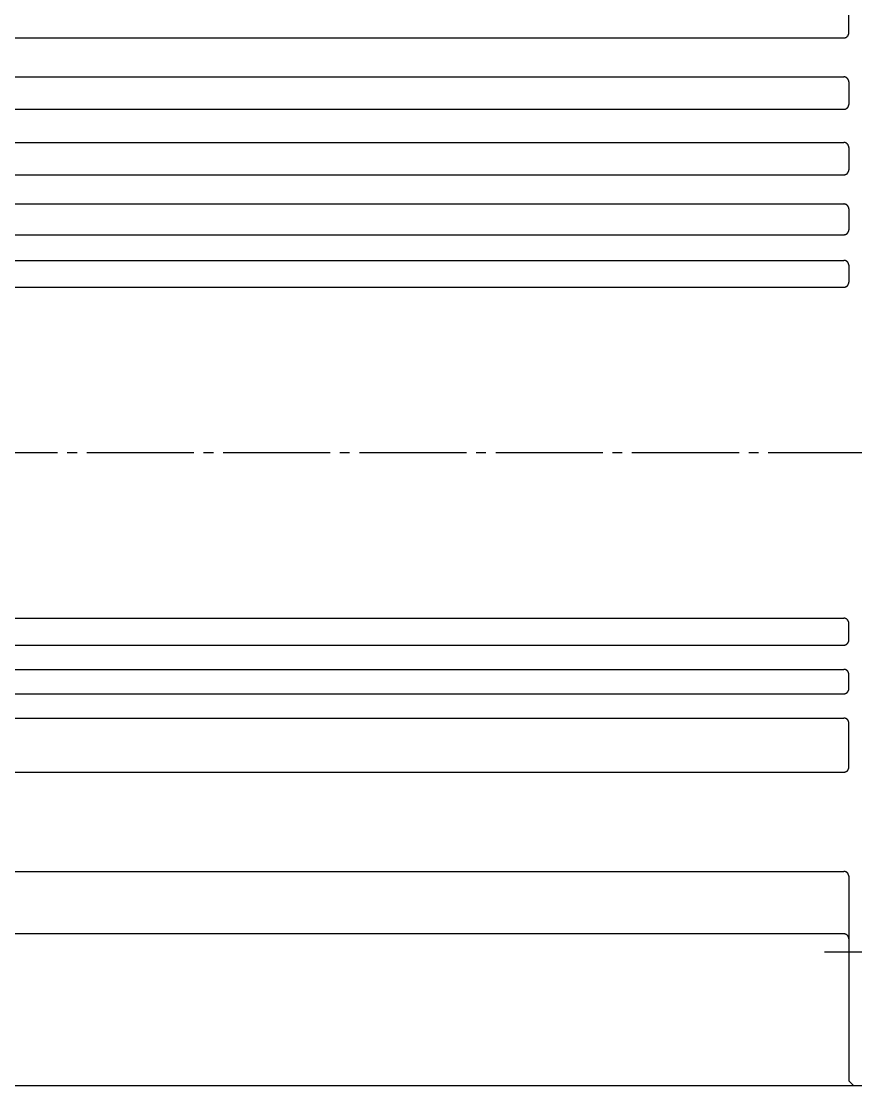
# Model space of a CAD drawing. Extents: x 0 to 661, y 0 to 384.
# Drawn here: x 263.4 to 349.1, y 198 to 307.3 of the extents above; entities that cross this region are included whole.
import ezdxf

# ---------------------------------------------------------------- set-up
doc = ezdxf.new("R2010")
doc.units = 0
doc.linetypes.add('DASH_CENTER', pattern=[14, 11, -1, 1, -1])
doc.layers.get('0').update_dxf_attribs({"linetype": 'CONTINUOUS'})

msp = doc.modelspace()

# ---------------------------------------------------------------- linework, layer by layer
at = {"color": 7, "linetype": 'CONTINUOUS'}
for p, q in [((348.39, 306.12), (348.39, 312.42)), ((227.39, 305.62), (347.89, 305.62)), ((227.39, 301.6), (347.89, 301.6)), ((348.39, 301.1), (348.39, 298.79)), ((227.39, 298.29), (347.89, 298.29)), ((227.39, 294.87), (347.89, 294.87)), ((348.39, 294.37), (348.39, 292.06)), ((227.39, 291.56), (347.89, 291.56)), ((227.39, 288.56), (347.89, 288.56)), ((348.39, 288.06), (348.39, 285.9)), ((227.39, 285.4), (347.89, 285.4)), ((227.39, 282.77), (347.89, 282.77)), ((348.39, 282.27), (348.39, 280.52)), ((227.39, 280.02), (347.89, 280.02)), ((227.39, 246.02), (343.39, 246.02)), ((343.39, 246.02), (347.89, 246.02)), ((348.39, 243.77), (348.39, 245.52)), ((227.39, 243.27), (343.39, 243.27)), ((343.39, 243.27), (347.89, 243.27)), ((227.39, 240.77), (343.39, 240.77)), ((343.39, 240.77), (347.89, 240.77)), ((348.39, 238.77), (348.39, 240.27)), ((227.39, 238.27), (343.39, 238.27)), ((343.39, 238.27), (347.89, 238.27)), ((227.39, 235.77), (343.39, 235.77)), ((343.39, 235.77), (347.89, 235.77)), ((348.39, 230.72), (348.39, 235.27)), ((227.39, 230.22), (343.39, 230.22)), ((343.39, 230.22), (347.89, 230.22)), ((227.39, 220.02), (347.89, 220.02)), ((348.39, 219.52), (348.39, 198.52)), ((347.89, 213.61), (227.39, 213.61)), ((348.89, 198.02), (229.39, 198.02)), ((348.39, 198.52), (348.89, 198.02)), ((359.89, 198.02), (348.89, 198.02))]:
    msp.add_line(p, q, dxfattribs=at)
at = {"color": 1, "linetype": 'DASH_CENTER'}
for p, q in [((435.12, 263.02), (177.69, 263.02)), ((345.89, 211.75), (362.89, 211.75))]:
    msp.add_line(p, q, dxfattribs=at)
at = {"color": 7, "linetype": 'CONTINUOUS'}
for points in [[(347.89, 305.62, 0), (347.89, 305.62, 0), (347.9, 305.62, 0), (347.91, 305.62, 0), (347.91, 305.62, 0), (347.92, 305.62, 0), (347.93, 305.62, 0), (347.93, 305.62, 0), (347.94, 305.62, 0), (347.94, 305.62, 0), (347.95, 305.63, 0), (347.96, 305.63, 0), (347.96, 305.63, 0), (347.97, 305.63, 0), (347.97, 305.63, 0), (347.98, 305.63, 0), (347.99, 305.63, 0), (347.99, 305.63, 0), (348, 305.63, 0), (348, 305.63, 0), (348.01, 305.64, 0), (348.02, 305.64, 0), (348.02, 305.64, 0), (348.03, 305.64, 0), (348.03, 305.64, 0), (348.04, 305.64, 0), (348.05, 305.65, 0), (348.05, 305.65, 0), (348.06, 305.65, 0), (348.06, 305.65, 0), (348.07, 305.65, 0), (348.07, 305.66, 0), (348.08, 305.66, 0), (348.09, 305.66, 0), (348.09, 305.67, 0), (348.1, 305.67, 0), (348.1, 305.67, 0), (348.11, 305.67, 0), (348.11, 305.68, 0), (348.12, 305.68, 0), (348.12, 305.68, 0), (348.13, 305.68, 0), (348.13, 305.69, 0), (348.14, 305.69, 0), (348.15, 305.69, 0), (348.15, 305.7, 0), (348.16, 305.7, 0), (348.16, 305.7, 0), (348.17, 305.71, 0), (348.17, 305.71, 0), (348.18, 305.71, 0), (348.18, 305.72, 0), (348.19, 305.72, 0), (348.19, 305.72, 0), (348.2, 305.73, 0), (348.2, 305.73, 0), (348.21, 305.74, 0), (348.21, 305.74, 0), (348.22, 305.74, 0), (348.22, 305.75, 0), (348.23, 305.75, 0), (348.23, 305.76, 0), (348.23, 305.76, 0), (348.24, 305.76, 0), (348.24, 305.77, 0), (348.25, 305.77, 0), (348.25, 305.78, 0), (348.25, 305.78, 0), (348.26, 305.79, 0), (348.26, 305.79, 0), (348.27, 305.8, 0), (348.27, 305.8, 0), (348.27, 305.81, 0), (348.28, 305.81, 0), (348.28, 305.81, 0), (348.29, 305.82, 0), (348.29, 305.82, 0), (348.29, 305.83, 0), (348.3, 305.83, 0), (348.3, 305.84, 0), (348.31, 305.84, 0), (348.31, 305.85, 0), (348.31, 305.85, 0), (348.31, 305.86, 0), (348.32, 305.87, 0), (348.32, 305.87, 0), (348.32, 305.88, 0), (348.33, 305.88, 0), (348.33, 305.89, 0), (348.33, 305.89, 0), (348.34, 305.9, 0), (348.34, 305.9, 0), (348.34, 305.91, 0), (348.34, 305.91, 0), (348.35, 305.92, 0), (348.35, 305.93, 0), (348.35, 305.93, 0), (348.35, 305.94, 0), (348.36, 305.94, 0), (348.36, 305.95, 0), (348.36, 305.95, 0), (348.36, 305.96, 0), (348.36, 305.96, 0), (348.37, 305.97, 0), (348.37, 305.98, 0), (348.37, 305.98, 0), (348.37, 305.99, 0), (348.37, 305.99, 0), (348.37, 306, 0), (348.38, 306.01, 0), (348.38, 306.01, 0), (348.38, 306.02, 0), (348.38, 306.02, 0), (348.38, 306.03, 0), (348.38, 306.04, 0), (348.38, 306.04, 0), (348.38, 306.05, 0), (348.38, 306.06, 0), (348.38, 306.06, 0), (348.39, 306.07, 0), (348.39, 306.07, 0), (348.39, 306.08, 0), (348.39, 306.08, 0), (348.39, 306.09, 0), (348.39, 306.1, 0), (348.39, 306.1, 0), (348.39, 306.11, 0), (348.39, 306.12, 0), (348.39, 306.12, 0)], [(348.39, 301.1, 0), (348.39, 301.11, 0), (348.39, 301.12, 0), (348.39, 301.12, 0), (348.39, 301.13, 0), (348.39, 301.13, 0), (348.39, 301.14, 0), (348.39, 301.15, 0), (348.39, 301.15, 0), (348.39, 301.16, 0), (348.38, 301.17, 0), (348.38, 301.17, 0), (348.38, 301.18, 0), (348.38, 301.18, 0), (348.38, 301.19, 0), (348.38, 301.19, 0), (348.38, 301.2, 0), (348.38, 301.21, 0), (348.38, 301.21, 0), (348.38, 301.22, 0), (348.37, 301.23, 0), (348.37, 301.23, 0), (348.37, 301.24, 0), (348.37, 301.24, 0), (348.37, 301.25, 0), (348.37, 301.25, 0), (348.36, 301.26, 0), (348.36, 301.27, 0), (348.36, 301.27, 0), (348.36, 301.28, 0), (348.36, 301.28, 0), (348.35, 301.29, 0), (348.35, 301.3, 0), (348.35, 301.3, 0), (348.35, 301.31, 0), (348.34, 301.31, 0), (348.34, 301.32, 0), (348.34, 301.32, 0), (348.34, 301.33, 0), (348.33, 301.33, 0), (348.33, 301.34, 0), (348.33, 301.35, 0), (348.32, 301.35, 0), (348.32, 301.36, 0), (348.32, 301.36, 0), (348.31, 301.37, 0), (348.31, 301.37, 0), (348.31, 301.38, 0), (348.31, 301.38, 0), (348.3, 301.39, 0), (348.3, 301.39, 0), (348.29, 301.4, 0), (348.29, 301.4, 0), (348.29, 301.41, 0), (348.28, 301.41, 0), (348.28, 301.42, 0), (348.27, 301.42, 0), (348.27, 301.43, 0), (348.27, 301.43, 0), (348.26, 301.44, 0), (348.26, 301.44, 0), (348.25, 301.44, 0), (348.25, 301.45, 0), (348.25, 301.45, 0), (348.24, 301.46, 0), (348.24, 301.46, 0), (348.23, 301.47, 0), (348.23, 301.47, 0), (348.23, 301.47, 0), (348.22, 301.48, 0), (348.22, 301.48, 0), (348.21, 301.49, 0), (348.21, 301.49, 0), (348.2, 301.49, 0), (348.2, 301.5, 0), (348.19, 301.5, 0), (348.19, 301.5, 0), (348.18, 301.51, 0), (348.18, 301.51, 0), (348.17, 301.52, 0), (348.17, 301.52, 0), (348.16, 301.52, 0), (348.16, 301.53, 0), (348.15, 301.53, 0), (348.15, 301.53, 0), (348.14, 301.54, 0), (348.13, 301.54, 0), (348.13, 301.54, 0), (348.12, 301.55, 0), (348.12, 301.55, 0), (348.11, 301.55, 0), (348.11, 301.55, 0), (348.1, 301.56, 0), (348.1, 301.56, 0), (348.09, 301.56, 0), (348.09, 301.56, 0), (348.08, 301.56, 0), (348.07, 301.57, 0), (348.07, 301.57, 0), (348.06, 301.57, 0), (348.06, 301.57, 0), (348.05, 301.58, 0), (348.05, 301.58, 0), (348.04, 301.58, 0), (348.03, 301.58, 0), (348.03, 301.58, 0), (348.02, 301.58, 0), (348.02, 301.59, 0), (348.01, 301.59, 0), (348, 301.59, 0), (348, 301.59, 0), (347.99, 301.59, 0), (347.99, 301.59, 0), (347.98, 301.6, 0), (347.97, 301.6, 0), (347.97, 301.6, 0), (347.96, 301.6, 0), (347.96, 301.6, 0), (347.95, 301.6, 0), (347.94, 301.6, 0), (347.94, 301.6, 0), (347.93, 301.6, 0), (347.93, 301.6, 0), (347.92, 301.6, 0), (347.91, 301.6, 0), (347.91, 301.6, 0), (347.9, 301.6, 0), (347.89, 301.6, 0), (347.89, 301.6, 0)], [(347.89, 298.29, 0), (347.89, 298.29, 0), (347.9, 298.29, 0), (347.91, 298.29, 0), (347.91, 298.29, 0), (347.92, 298.29, 0), (347.93, 298.29, 0), (347.93, 298.29, 0), (347.94, 298.29, 0), (347.94, 298.3, 0), (347.95, 298.3, 0), (347.96, 298.3, 0), (347.96, 298.3, 0), (347.97, 298.3, 0), (347.97, 298.3, 0), (347.98, 298.3, 0), (347.99, 298.3, 0), (347.99, 298.3, 0), (348, 298.3, 0), (348, 298.31, 0), (348.01, 298.31, 0), (348.02, 298.31, 0), (348.02, 298.31, 0), (348.03, 298.31, 0), (348.03, 298.31, 0), (348.04, 298.31, 0), (348.05, 298.32, 0), (348.05, 298.32, 0), (348.06, 298.32, 0), (348.06, 298.32, 0), (348.07, 298.32, 0), (348.07, 298.33, 0), (348.08, 298.33, 0), (348.09, 298.33, 0), (348.09, 298.33, 0), (348.1, 298.34, 0), (348.1, 298.34, 0), (348.11, 298.34, 0), (348.11, 298.35, 0), (348.12, 298.35, 0), (348.12, 298.35, 0), (348.13, 298.35, 0), (348.13, 298.36, 0), (348.14, 298.36, 0), (348.15, 298.36, 0), (348.15, 298.37, 0), (348.16, 298.37, 0), (348.16, 298.37, 0), (348.17, 298.38, 0), (348.17, 298.38, 0), (348.18, 298.38, 0), (348.18, 298.39, 0), (348.19, 298.39, 0), (348.19, 298.39, 0), (348.2, 298.4, 0), (348.2, 298.4, 0), (348.21, 298.4, 0), (348.21, 298.41, 0), (348.22, 298.41, 0), (348.22, 298.42, 0), (348.23, 298.42, 0), (348.23, 298.43, 0), (348.23, 298.43, 0), (348.24, 298.43, 0), (348.24, 298.44, 0), (348.25, 298.44, 0), (348.25, 298.45, 0), (348.25, 298.45, 0), (348.26, 298.46, 0), (348.26, 298.46, 0), (348.27, 298.46, 0), (348.27, 298.47, 0), (348.27, 298.48, 0), (348.28, 298.48, 0), (348.28, 298.48, 0), (348.29, 298.49, 0), (348.29, 298.49, 0), (348.29, 298.5, 0), (348.3, 298.5, 0), (348.3, 298.51, 0), (348.31, 298.51, 0), (348.31, 298.52, 0), (348.31, 298.52, 0), (348.31, 298.53, 0), (348.32, 298.54, 0), (348.32, 298.54, 0), (348.32, 298.55, 0), (348.33, 298.55, 0), (348.33, 298.56, 0), (348.33, 298.56, 0), (348.34, 298.57, 0), (348.34, 298.57, 0), (348.34, 298.58, 0), (348.34, 298.58, 0), (348.35, 298.59, 0), (348.35, 298.6, 0), (348.35, 298.6, 0), (348.35, 298.61, 0), (348.36, 298.61, 0), (348.36, 298.62, 0), (348.36, 298.62, 0), (348.36, 298.63, 0), (348.36, 298.63, 0), (348.37, 298.64, 0), (348.37, 298.65, 0), (348.37, 298.65, 0), (348.37, 298.66, 0), (348.37, 298.66, 0), (348.37, 298.67, 0), (348.38, 298.68, 0), (348.38, 298.68, 0), (348.38, 298.69, 0), (348.38, 298.69, 0), (348.38, 298.7, 0), (348.38, 298.71, 0), (348.38, 298.71, 0), (348.38, 298.72, 0), (348.38, 298.73, 0), (348.38, 298.73, 0), (348.39, 298.74, 0), (348.39, 298.74, 0), (348.39, 298.75, 0), (348.39, 298.75, 0), (348.39, 298.76, 0), (348.39, 298.77, 0), (348.39, 298.77, 0), (348.39, 298.78, 0), (348.39, 298.79, 0), (348.39, 298.79, 0)], [(348.39, 294.37, 0), (348.39, 294.37, 0), (348.39, 294.38, 0), (348.39, 294.38, 0), (348.39, 294.39, 0), (348.39, 294.4, 0), (348.39, 294.4, 0), (348.39, 294.41, 0), (348.39, 294.42, 0), (348.39, 294.42, 0), (348.38, 294.43, 0), (348.38, 294.43, 0), (348.38, 294.44, 0), (348.38, 294.45, 0), (348.38, 294.45, 0), (348.38, 294.46, 0), (348.38, 294.46, 0), (348.38, 294.47, 0), (348.38, 294.48, 0), (348.38, 294.48, 0), (348.37, 294.49, 0), (348.37, 294.49, 0), (348.37, 294.5, 0), (348.37, 294.51, 0), (348.37, 294.51, 0), (348.37, 294.52, 0), (348.36, 294.52, 0), (348.36, 294.53, 0), (348.36, 294.54, 0), (348.36, 294.54, 0), (348.36, 294.55, 0), (348.35, 294.55, 0), (348.35, 294.56, 0), (348.35, 294.56, 0), (348.35, 294.57, 0), (348.34, 294.57, 0), (348.34, 294.58, 0), (348.34, 294.59, 0), (348.34, 294.59, 0), (348.33, 294.6, 0), (348.33, 294.6, 0), (348.33, 294.61, 0), (348.32, 294.61, 0), (348.32, 294.62, 0), (348.32, 294.62, 0), (348.31, 294.63, 0), (348.31, 294.63, 0), (348.31, 294.64, 0), (348.31, 294.64, 0), (348.3, 294.65, 0), (348.3, 294.65, 0), (348.29, 294.66, 0), (348.29, 294.67, 0), (348.29, 294.67, 0), (348.28, 294.68, 0), (348.28, 294.68, 0), (348.27, 294.68, 0), (348.27, 294.69, 0), (348.27, 294.69, 0), (348.26, 294.7, 0), (348.26, 294.7, 0), (348.25, 294.71, 0), (348.25, 294.71, 0), (348.25, 294.72, 0), (348.24, 294.72, 0), (348.24, 294.73, 0), (348.23, 294.73, 0), (348.23, 294.73, 0), (348.23, 294.74, 0), (348.22, 294.74, 0), (348.22, 294.75, 0), (348.21, 294.75, 0), (348.21, 294.75, 0), (348.2, 294.76, 0), (348.2, 294.76, 0), (348.19, 294.76, 0), (348.19, 294.77, 0), (348.18, 294.77, 0), (348.18, 294.78, 0), (348.17, 294.78, 0), (348.17, 294.78, 0), (348.16, 294.79, 0), (348.16, 294.79, 0), (348.15, 294.79, 0), (348.15, 294.8, 0), (348.14, 294.8, 0), (348.13, 294.8, 0), (348.13, 294.81, 0), (348.12, 294.81, 0), (348.12, 294.81, 0), (348.11, 294.81, 0), (348.11, 294.82, 0), (348.1, 294.82, 0), (348.1, 294.82, 0), (348.09, 294.82, 0), (348.09, 294.83, 0), (348.08, 294.83, 0), (348.07, 294.83, 0), (348.07, 294.83, 0), (348.06, 294.84, 0), (348.06, 294.84, 0), (348.05, 294.84, 0), (348.05, 294.84, 0), (348.04, 294.84, 0), (348.03, 294.85, 0), (348.03, 294.85, 0), (348.02, 294.85, 0), (348.02, 294.85, 0), (348.01, 294.85, 0), (348, 294.85, 0), (348, 294.86, 0), (347.99, 294.86, 0), (347.99, 294.86, 0), (347.98, 294.86, 0), (347.97, 294.86, 0), (347.97, 294.86, 0), (347.96, 294.86, 0), (347.96, 294.86, 0), (347.95, 294.86, 0), (347.94, 294.86, 0), (347.94, 294.87, 0), (347.93, 294.87, 0), (347.93, 294.87, 0), (347.92, 294.87, 0), (347.91, 294.87, 0), (347.91, 294.87, 0), (347.9, 294.87, 0), (347.89, 294.87, 0), (347.89, 294.87, 0)], [(347.89, 291.56, 0), (347.89, 291.56, 0), (347.9, 291.56, 0), (347.91, 291.56, 0), (347.91, 291.56, 0), (347.92, 291.56, 0), (347.93, 291.56, 0), (347.93, 291.56, 0), (347.94, 291.56, 0), (347.94, 291.56, 0), (347.95, 291.56, 0), (347.96, 291.56, 0), (347.96, 291.56, 0), (347.97, 291.56, 0), (347.97, 291.57, 0), (347.98, 291.57, 0), (347.99, 291.57, 0), (347.99, 291.57, 0), (348, 291.57, 0), (348, 291.57, 0), (348.01, 291.57, 0), (348.02, 291.57, 0), (348.02, 291.58, 0), (348.03, 291.58, 0), (348.03, 291.58, 0), (348.04, 291.58, 0), (348.05, 291.58, 0), (348.05, 291.59, 0), (348.06, 291.59, 0), (348.06, 291.59, 0), (348.07, 291.59, 0), (348.07, 291.6, 0), (348.08, 291.6, 0), (348.09, 291.6, 0), (348.09, 291.6, 0), (348.1, 291.6, 0), (348.1, 291.61, 0), (348.11, 291.61, 0), (348.11, 291.61, 0), (348.12, 291.62, 0), (348.12, 291.62, 0), (348.13, 291.62, 0), (348.13, 291.62, 0), (348.14, 291.63, 0), (348.15, 291.63, 0), (348.15, 291.63, 0), (348.16, 291.64, 0), (348.16, 291.64, 0), (348.17, 291.64, 0), (348.17, 291.65, 0), (348.18, 291.65, 0), (348.18, 291.65, 0), (348.19, 291.66, 0), (348.19, 291.66, 0), (348.2, 291.67, 0), (348.2, 291.67, 0), (348.21, 291.67, 0), (348.21, 291.68, 0), (348.22, 291.68, 0), (348.22, 291.68, 0), (348.23, 291.69, 0), (348.23, 291.69, 0), (348.23, 291.7, 0), (348.24, 291.7, 0), (348.24, 291.7, 0), (348.25, 291.71, 0), (348.25, 291.71, 0), (348.25, 291.72, 0), (348.26, 291.72, 0), (348.26, 291.73, 0), (348.27, 291.73, 0), (348.27, 291.74, 0), (348.27, 291.74, 0), (348.28, 291.75, 0), (348.28, 291.75, 0), (348.29, 291.76, 0), (348.29, 291.76, 0), (348.29, 291.77, 0), (348.3, 291.77, 0), (348.3, 291.78, 0), (348.31, 291.78, 0), (348.31, 291.79, 0), (348.31, 291.79, 0), (348.31, 291.8, 0), (348.32, 291.8, 0), (348.32, 291.81, 0), (348.32, 291.81, 0), (348.33, 291.82, 0), (348.33, 291.82, 0), (348.33, 291.83, 0), (348.34, 291.83, 0), (348.34, 291.84, 0), (348.34, 291.85, 0), (348.34, 291.85, 0), (348.35, 291.86, 0), (348.35, 291.86, 0), (348.35, 291.87, 0), (348.35, 291.87, 0), (348.36, 291.88, 0), (348.36, 291.88, 0), (348.36, 291.89, 0), (348.36, 291.9, 0), (348.36, 291.9, 0), (348.37, 291.91, 0), (348.37, 291.91, 0), (348.37, 291.92, 0), (348.37, 291.93, 0), (348.37, 291.93, 0), (348.37, 291.94, 0), (348.38, 291.94, 0), (348.38, 291.95, 0), (348.38, 291.95, 0), (348.38, 291.96, 0), (348.38, 291.97, 0), (348.38, 291.97, 0), (348.38, 291.98, 0), (348.38, 291.99, 0), (348.38, 291.99, 0), (348.38, 292, 0), (348.39, 292, 0), (348.39, 292.01, 0), (348.39, 292.02, 0), (348.39, 292.02, 0), (348.39, 292.03, 0), (348.39, 292.03, 0), (348.39, 292.04, 0), (348.39, 292.05, 0), (348.39, 292.05, 0), (348.39, 292.06, 0)], [(348.39, 288.06, 0), (348.39, 288.06, 0), (348.39, 288.07, 0), (348.39, 288.07, 0), (348.39, 288.08, 0), (348.39, 288.09, 0), (348.39, 288.09, 0), (348.39, 288.1, 0), (348.39, 288.1, 0), (348.39, 288.11, 0), (348.38, 288.12, 0), (348.38, 288.12, 0), (348.38, 288.13, 0), (348.38, 288.13, 0), (348.38, 288.14, 0), (348.38, 288.15, 0), (348.38, 288.15, 0), (348.38, 288.16, 0), (348.38, 288.17, 0), (348.38, 288.17, 0), (348.37, 288.18, 0), (348.37, 288.18, 0), (348.37, 288.19, 0), (348.37, 288.19, 0), (348.37, 288.2, 0), (348.37, 288.21, 0), (348.36, 288.21, 0), (348.36, 288.22, 0), (348.36, 288.22, 0), (348.36, 288.23, 0), (348.36, 288.24, 0), (348.35, 288.24, 0), (348.35, 288.25, 0), (348.35, 288.25, 0), (348.35, 288.26, 0), (348.34, 288.26, 0), (348.34, 288.27, 0), (348.34, 288.27, 0), (348.34, 288.28, 0), (348.33, 288.29, 0), (348.33, 288.29, 0), (348.33, 288.3, 0), (348.32, 288.3, 0), (348.32, 288.31, 0), (348.32, 288.31, 0), (348.31, 288.32, 0), (348.31, 288.32, 0), (348.31, 288.33, 0), (348.31, 288.33, 0), (348.3, 288.34, 0), (348.3, 288.34, 0), (348.29, 288.35, 0), (348.29, 288.35, 0), (348.29, 288.36, 0), (348.28, 288.36, 0), (348.28, 288.37, 0), (348.27, 288.37, 0), (348.27, 288.38, 0), (348.27, 288.38, 0), (348.26, 288.39, 0), (348.26, 288.39, 0), (348.25, 288.4, 0), (348.25, 288.4, 0), (348.25, 288.4, 0), (348.24, 288.41, 0), (348.24, 288.41, 0), (348.23, 288.42, 0), (348.23, 288.42, 0), (348.23, 288.43, 0), (348.22, 288.43, 0), (348.22, 288.43, 0), (348.21, 288.44, 0), (348.21, 288.44, 0), (348.2, 288.45, 0), (348.2, 288.45, 0), (348.19, 288.45, 0), (348.19, 288.46, 0), (348.18, 288.46, 0), (348.18, 288.46, 0), (348.17, 288.47, 0), (348.17, 288.47, 0), (348.16, 288.48, 0), (348.16, 288.48, 0), (348.15, 288.48, 0), (348.15, 288.48, 0), (348.14, 288.49, 0), (348.13, 288.49, 0), (348.13, 288.49, 0), (348.12, 288.5, 0), (348.12, 288.5, 0), (348.11, 288.5, 0), (348.11, 288.5, 0), (348.1, 288.51, 0), (348.1, 288.51, 0), (348.09, 288.51, 0), (348.09, 288.51, 0), (348.08, 288.52, 0), (348.07, 288.52, 0), (348.07, 288.52, 0), (348.06, 288.52, 0), (348.06, 288.53, 0), (348.05, 288.53, 0), (348.05, 288.53, 0), (348.04, 288.53, 0), (348.03, 288.53, 0), (348.03, 288.54, 0), (348.02, 288.54, 0), (348.02, 288.54, 0), (348.01, 288.54, 0), (348, 288.54, 0), (348, 288.54, 0), (347.99, 288.55, 0), (347.99, 288.55, 0), (347.98, 288.55, 0), (347.97, 288.55, 0), (347.97, 288.55, 0), (347.96, 288.55, 0), (347.96, 288.55, 0), (347.95, 288.55, 0), (347.94, 288.55, 0), (347.94, 288.55, 0), (347.93, 288.55, 0), (347.93, 288.55, 0), (347.92, 288.56, 0), (347.91, 288.56, 0), (347.91, 288.56, 0), (347.9, 288.56, 0), (347.89, 288.56, 0), (347.89, 288.56, 0)], [(347.89, 285.4, 0), (347.89, 285.4, 0), (347.9, 285.4, 0), (347.91, 285.4, 0), (347.91, 285.4, 0), (347.92, 285.4, 0), (347.93, 285.4, 0), (347.93, 285.4, 0), (347.94, 285.4, 0), (347.94, 285.4, 0), (347.95, 285.4, 0), (347.96, 285.4, 0), (347.96, 285.4, 0), (347.97, 285.41, 0), (347.97, 285.41, 0), (347.98, 285.41, 0), (347.99, 285.41, 0), (347.99, 285.41, 0), (348, 285.41, 0), (348, 285.41, 0), (348.01, 285.42, 0), (348.02, 285.42, 0), (348.02, 285.42, 0), (348.03, 285.42, 0), (348.03, 285.42, 0), (348.04, 285.42, 0), (348.05, 285.43, 0), (348.05, 285.43, 0), (348.06, 285.43, 0), (348.06, 285.43, 0), (348.07, 285.43, 0), (348.07, 285.44, 0), (348.08, 285.44, 0), (348.09, 285.44, 0), (348.09, 285.44, 0), (348.1, 285.44, 0), (348.1, 285.45, 0), (348.11, 285.45, 0), (348.11, 285.45, 0), (348.12, 285.46, 0), (348.12, 285.46, 0), (348.13, 285.46, 0), (348.13, 285.46, 0), (348.14, 285.47, 0), (348.15, 285.47, 0), (348.15, 285.47, 0), (348.16, 285.48, 0), (348.16, 285.48, 0), (348.17, 285.48, 0), (348.17, 285.49, 0), (348.18, 285.49, 0), (348.18, 285.49, 0), (348.19, 285.5, 0), (348.19, 285.5, 0), (348.2, 285.51, 0), (348.2, 285.51, 0), (348.21, 285.51, 0), (348.21, 285.52, 0), (348.22, 285.52, 0), (348.22, 285.52, 0), (348.23, 285.53, 0), (348.23, 285.53, 0), (348.23, 285.54, 0), (348.24, 285.54, 0), (348.24, 285.55, 0), (348.25, 285.55, 0), (348.25, 285.56, 0), (348.25, 285.56, 0), (348.26, 285.56, 0), (348.26, 285.57, 0), (348.27, 285.57, 0), (348.27, 285.58, 0), (348.27, 285.58, 0), (348.28, 285.59, 0), (348.28, 285.59, 0), (348.29, 285.6, 0), (348.29, 285.6, 0), (348.29, 285.61, 0), (348.3, 285.61, 0), (348.3, 285.62, 0), (348.31, 285.62, 0), (348.31, 285.63, 0), (348.31, 285.63, 0), (348.31, 285.64, 0), (348.32, 285.64, 0), (348.32, 285.65, 0), (348.32, 285.65, 0), (348.33, 285.66, 0), (348.33, 285.66, 0), (348.33, 285.67, 0), (348.34, 285.68, 0), (348.34, 285.68, 0), (348.34, 285.69, 0), (348.34, 285.69, 0), (348.35, 285.7, 0), (348.35, 285.7, 0), (348.35, 285.71, 0), (348.35, 285.71, 0), (348.36, 285.72, 0), (348.36, 285.73, 0), (348.36, 285.73, 0), (348.36, 285.74, 0), (348.36, 285.74, 0), (348.37, 285.75, 0), (348.37, 285.75, 0), (348.37, 285.76, 0), (348.37, 285.77, 0), (348.37, 285.77, 0), (348.37, 285.78, 0), (348.38, 285.78, 0), (348.38, 285.79, 0), (348.38, 285.8, 0), (348.38, 285.8, 0), (348.38, 285.81, 0), (348.38, 285.81, 0), (348.38, 285.82, 0), (348.38, 285.83, 0), (348.38, 285.83, 0), (348.38, 285.84, 0), (348.39, 285.85, 0), (348.39, 285.85, 0), (348.39, 285.86, 0), (348.39, 285.86, 0), (348.39, 285.87, 0), (348.39, 285.88, 0), (348.39, 285.88, 0), (348.39, 285.89, 0), (348.39, 285.89, 0), (348.39, 285.9, 0)], [(348.39, 282.27, 0), (348.39, 282.27, 0), (348.39, 282.28, 0), (348.39, 282.28, 0), (348.39, 282.29, 0), (348.39, 282.3, 0), (348.39, 282.3, 0), (348.39, 282.31, 0), (348.39, 282.31, 0), (348.39, 282.32, 0), (348.38, 282.33, 0), (348.38, 282.33, 0), (348.38, 282.34, 0), (348.38, 282.35, 0), (348.38, 282.35, 0), (348.38, 282.36, 0), (348.38, 282.36, 0), (348.38, 282.37, 0), (348.38, 282.38, 0), (348.38, 282.38, 0), (348.37, 282.39, 0), (348.37, 282.39, 0), (348.37, 282.4, 0), (348.37, 282.4, 0), (348.37, 282.41, 0), (348.37, 282.42, 0), (348.36, 282.42, 0), (348.36, 282.43, 0), (348.36, 282.43, 0), (348.36, 282.44, 0), (348.36, 282.44, 0), (348.35, 282.45, 0), (348.35, 282.46, 0), (348.35, 282.46, 0), (348.35, 282.47, 0), (348.34, 282.47, 0), (348.34, 282.48, 0), (348.34, 282.49, 0), (348.34, 282.49, 0), (348.33, 282.5, 0), (348.33, 282.5, 0), (348.33, 282.51, 0), (348.32, 282.51, 0), (348.32, 282.52, 0), (348.32, 282.52, 0), (348.31, 282.53, 0), (348.31, 282.53, 0), (348.31, 282.54, 0), (348.31, 282.54, 0), (348.3, 282.55, 0), (348.3, 282.55, 0), (348.29, 282.56, 0), (348.29, 282.56, 0), (348.29, 282.57, 0), (348.28, 282.57, 0), (348.28, 282.58, 0), (348.27, 282.58, 0), (348.27, 282.59, 0), (348.27, 282.59, 0), (348.26, 282.6, 0), (348.26, 282.6, 0), (348.25, 282.61, 0), (348.25, 282.61, 0), (348.25, 282.62, 0), (348.24, 282.62, 0), (348.24, 282.62, 0), (348.23, 282.63, 0), (348.23, 282.63, 0), (348.23, 282.64, 0), (348.22, 282.64, 0), (348.22, 282.64, 0), (348.21, 282.65, 0), (348.21, 282.65, 0), (348.2, 282.66, 0), (348.2, 282.66, 0), (348.19, 282.66, 0), (348.19, 282.67, 0), (348.18, 282.67, 0), (348.18, 282.67, 0), (348.17, 282.68, 0), (348.17, 282.68, 0), (348.16, 282.69, 0), (348.16, 282.69, 0), (348.15, 282.69, 0), (348.15, 282.69, 0), (348.14, 282.7, 0), (348.13, 282.7, 0), (348.13, 282.7, 0), (348.12, 282.71, 0), (348.12, 282.71, 0), (348.11, 282.71, 0), (348.11, 282.71, 0), (348.1, 282.72, 0), (348.1, 282.72, 0), (348.09, 282.72, 0), (348.09, 282.73, 0), (348.08, 282.73, 0), (348.07, 282.73, 0), (348.07, 282.73, 0), (348.06, 282.73, 0), (348.06, 282.74, 0), (348.05, 282.74, 0), (348.05, 282.74, 0), (348.04, 282.74, 0), (348.03, 282.74, 0), (348.03, 282.75, 0), (348.02, 282.75, 0), (348.02, 282.75, 0), (348.01, 282.75, 0), (348, 282.75, 0), (348, 282.75, 0), (347.99, 282.75, 0), (347.99, 282.76, 0), (347.98, 282.76, 0), (347.97, 282.76, 0), (347.97, 282.76, 0), (347.96, 282.76, 0), (347.96, 282.76, 0), (347.95, 282.76, 0), (347.94, 282.76, 0), (347.94, 282.76, 0), (347.93, 282.76, 0), (347.93, 282.76, 0), (347.92, 282.76, 0), (347.91, 282.76, 0), (347.91, 282.76, 0), (347.9, 282.76, 0), (347.89, 282.77, 0), (347.89, 282.77, 0)], [(347.89, 280.02, 0), (347.89, 280.02, 0), (347.9, 280.02, 0), (347.91, 280.02, 0), (347.91, 280.02, 0), (347.92, 280.02, 0), (347.93, 280.02, 0), (347.93, 280.02, 0), (347.94, 280.02, 0), (347.94, 280.02, 0), (347.95, 280.02, 0), (347.96, 280.02, 0), (347.96, 280.02, 0), (347.97, 280.02, 0), (347.97, 280.02, 0), (347.98, 280.02, 0), (347.99, 280.02, 0), (347.99, 280.03, 0), (348, 280.03, 0), (348, 280.03, 0), (348.01, 280.03, 0), (348.02, 280.03, 0), (348.02, 280.03, 0), (348.03, 280.04, 0), (348.03, 280.04, 0), (348.04, 280.04, 0), (348.05, 280.04, 0), (348.05, 280.04, 0), (348.06, 280.05, 0), (348.06, 280.05, 0), (348.07, 280.05, 0), (348.07, 280.05, 0), (348.08, 280.05, 0), (348.09, 280.06, 0), (348.09, 280.06, 0), (348.1, 280.06, 0), (348.1, 280.06, 0), (348.11, 280.07, 0), (348.11, 280.07, 0), (348.12, 280.07, 0), (348.12, 280.07, 0), (348.13, 280.08, 0), (348.13, 280.08, 0), (348.14, 280.08, 0), (348.15, 280.09, 0), (348.15, 280.09, 0), (348.16, 280.09, 0), (348.16, 280.1, 0), (348.17, 280.1, 0), (348.17, 280.1, 0), (348.18, 280.11, 0), (348.18, 280.11, 0), (348.19, 280.11, 0), (348.19, 280.12, 0), (348.2, 280.12, 0), (348.2, 280.12, 0), (348.21, 280.13, 0), (348.21, 280.13, 0), (348.22, 280.14, 0), (348.22, 280.14, 0), (348.23, 280.14, 0), (348.23, 280.15, 0), (348.23, 280.15, 0), (348.24, 280.16, 0), (348.24, 280.16, 0), (348.25, 280.17, 0), (348.25, 280.17, 0), (348.25, 280.18, 0), (348.26, 280.18, 0), (348.26, 280.18, 0), (348.27, 280.19, 0), (348.27, 280.19, 0), (348.27, 280.2, 0), (348.28, 280.2, 0), (348.28, 280.21, 0), (348.29, 280.21, 0), (348.29, 280.22, 0), (348.29, 280.22, 0), (348.3, 280.23, 0), (348.3, 280.23, 0), (348.31, 280.24, 0), (348.31, 280.24, 0), (348.31, 280.25, 0), (348.31, 280.25, 0), (348.32, 280.26, 0), (348.32, 280.26, 0), (348.32, 280.27, 0), (348.33, 280.27, 0), (348.33, 280.28, 0), (348.33, 280.29, 0), (348.34, 280.29, 0), (348.34, 280.3, 0), (348.34, 280.3, 0), (348.34, 280.31, 0), (348.35, 280.31, 0), (348.35, 280.32, 0), (348.35, 280.32, 0), (348.35, 280.33, 0), (348.36, 280.34, 0), (348.36, 280.34, 0), (348.36, 280.35, 0), (348.36, 280.35, 0), (348.36, 280.36, 0), (348.37, 280.37, 0), (348.37, 280.37, 0), (348.37, 280.38, 0), (348.37, 280.38, 0), (348.37, 280.39, 0), (348.37, 280.39, 0), (348.38, 280.4, 0), (348.38, 280.41, 0), (348.38, 280.41, 0), (348.38, 280.42, 0), (348.38, 280.42, 0), (348.38, 280.43, 0), (348.38, 280.44, 0), (348.38, 280.44, 0), (348.38, 280.45, 0), (348.38, 280.45, 0), (348.39, 280.46, 0), (348.39, 280.47, 0), (348.39, 280.47, 0), (348.39, 280.48, 0), (348.39, 280.49, 0), (348.39, 280.49, 0), (348.39, 280.5, 0), (348.39, 280.5, 0), (348.39, 280.51, 0), (348.39, 280.52, 0)], [(348.39, 245.51, 0), (348.39, 245.52, 0), (348.39, 245.53, 0), (348.39, 245.53, 0), (348.39, 245.54, 0), (348.39, 245.55, 0), (348.39, 245.55, 0), (348.39, 245.56, 0), (348.39, 245.56, 0), (348.39, 245.57, 0), (348.38, 245.58, 0), (348.38, 245.58, 0), (348.38, 245.59, 0), (348.38, 245.59, 0), (348.38, 245.6, 0), (348.38, 245.61, 0), (348.38, 245.61, 0), (348.38, 245.62, 0), (348.38, 245.62, 0), (348.38, 245.63, 0), (348.37, 245.64, 0), (348.37, 245.64, 0), (348.37, 245.65, 0), (348.37, 245.66, 0), (348.37, 245.66, 0), (348.37, 245.67, 0), (348.36, 245.67, 0), (348.36, 245.68, 0), (348.36, 245.68, 0), (348.36, 245.69, 0), (348.36, 245.69, 0), (348.35, 245.7, 0), (348.35, 245.71, 0), (348.35, 245.71, 0), (348.35, 245.72, 0), (348.34, 245.72, 0), (348.34, 245.73, 0), (348.34, 245.74, 0), (348.34, 245.74, 0), (348.33, 245.75, 0), (348.33, 245.75, 0), (348.33, 245.76, 0), (348.32, 245.76, 0), (348.32, 245.77, 0), (348.32, 245.77, 0), (348.31, 245.78, 0), (348.31, 245.78, 0), (348.31, 245.79, 0), (348.31, 245.79, 0), (348.3, 245.8, 0), (348.3, 245.8, 0), (348.29, 245.81, 0), (348.29, 245.81, 0), (348.29, 245.82, 0), (348.28, 245.82, 0), (348.28, 245.83, 0), (348.27, 245.83, 0), (348.27, 245.84, 0), (348.27, 245.84, 0), (348.26, 245.85, 0), (348.26, 245.85, 0), (348.25, 245.86, 0), (348.25, 245.86, 0), (348.25, 245.87, 0), (348.24, 245.87, 0), (348.24, 245.87, 0), (348.23, 245.88, 0), (348.23, 245.88, 0), (348.23, 245.89, 0), (348.22, 245.89, 0), (348.22, 245.89, 0), (348.21, 245.9, 0), (348.21, 245.9, 0), (348.2, 245.91, 0), (348.2, 245.91, 0), (348.19, 245.91, 0), (348.19, 245.92, 0), (348.18, 245.92, 0), (348.18, 245.92, 0), (348.17, 245.93, 0), (348.17, 245.93, 0), (348.16, 245.93, 0), (348.16, 245.94, 0), (348.15, 245.94, 0), (348.15, 245.94, 0), (348.14, 245.95, 0), (348.13, 245.95, 0), (348.13, 245.95, 0), (348.12, 245.96, 0), (348.12, 245.96, 0), (348.11, 245.96, 0), (348.11, 245.97, 0), (348.1, 245.97, 0), (348.1, 245.97, 0), (348.09, 245.97, 0), (348.09, 245.97, 0), (348.08, 245.98, 0), (348.07, 245.98, 0), (348.07, 245.98, 0), (348.06, 245.98, 0), (348.06, 245.99, 0), (348.05, 245.99, 0), (348.05, 245.99, 0), (348.04, 245.99, 0), (348.03, 245.99, 0), (348.03, 246, 0), (348.02, 246, 0), (348.02, 246, 0), (348.01, 246, 0), (348, 246, 0), (348, 246, 0), (347.99, 246, 0), (347.99, 246.01, 0), (347.98, 246.01, 0), (347.97, 246.01, 0), (347.97, 246.01, 0), (347.96, 246.01, 0), (347.96, 246.01, 0), (347.95, 246.01, 0), (347.94, 246.01, 0), (347.94, 246.01, 0), (347.93, 246.01, 0), (347.93, 246.01, 0), (347.92, 246.01, 0), (347.91, 246.01, 0), (347.91, 246.01, 0), (347.9, 246.01, 0), (347.89, 246.01, 0), (347.89, 246.01, 0)], [(347.89, 243.26, 0), (347.89, 243.26, 0), (347.9, 243.27, 0), (347.91, 243.27, 0), (347.91, 243.27, 0), (347.92, 243.27, 0), (347.93, 243.27, 0), (347.93, 243.27, 0), (347.94, 243.27, 0), (347.94, 243.27, 0), (347.95, 243.27, 0), (347.96, 243.27, 0), (347.96, 243.27, 0), (347.97, 243.27, 0), (347.97, 243.27, 0), (347.98, 243.27, 0), (347.99, 243.28, 0), (347.99, 243.28, 0), (348, 243.28, 0), (348, 243.28, 0), (348.01, 243.28, 0), (348.02, 243.28, 0), (348.02, 243.28, 0), (348.03, 243.28, 0), (348.03, 243.29, 0), (348.04, 243.29, 0), (348.05, 243.29, 0), (348.05, 243.29, 0), (348.06, 243.29, 0), (348.06, 243.3, 0), (348.07, 243.3, 0), (348.07, 243.3, 0), (348.08, 243.3, 0), (348.09, 243.31, 0), (348.09, 243.31, 0), (348.1, 243.31, 0), (348.1, 243.31, 0), (348.11, 243.32, 0), (348.11, 243.32, 0), (348.12, 243.32, 0), (348.12, 243.32, 0), (348.13, 243.33, 0), (348.13, 243.33, 0), (348.14, 243.33, 0), (348.15, 243.34, 0), (348.15, 243.34, 0), (348.16, 243.34, 0), (348.16, 243.35, 0), (348.17, 243.35, 0), (348.17, 243.35, 0), (348.18, 243.36, 0), (348.18, 243.36, 0), (348.19, 243.36, 0), (348.19, 243.37, 0), (348.2, 243.37, 0), (348.2, 243.38, 0), (348.21, 243.38, 0), (348.21, 243.38, 0), (348.22, 243.39, 0), (348.22, 243.39, 0), (348.23, 243.4, 0), (348.23, 243.4, 0), (348.23, 243.4, 0), (348.24, 243.41, 0), (348.24, 243.41, 0), (348.25, 243.42, 0), (348.25, 243.42, 0), (348.25, 243.43, 0), (348.26, 243.43, 0), (348.26, 243.43, 0), (348.27, 243.44, 0), (348.27, 243.44, 0), (348.27, 243.45, 0), (348.28, 243.45, 0), (348.28, 243.46, 0), (348.29, 243.46, 0), (348.29, 243.47, 0), (348.29, 243.47, 0), (348.3, 243.48, 0), (348.3, 243.48, 0), (348.31, 243.49, 0), (348.31, 243.49, 0), (348.31, 243.5, 0), (348.31, 243.5, 0), (348.32, 243.51, 0), (348.32, 243.51, 0), (348.32, 243.52, 0), (348.33, 243.52, 0), (348.33, 243.53, 0), (348.33, 243.53, 0), (348.34, 243.54, 0), (348.34, 243.55, 0), (348.34, 243.55, 0), (348.34, 243.56, 0), (348.35, 243.56, 0), (348.35, 243.57, 0), (348.35, 243.57, 0), (348.35, 243.58, 0), (348.36, 243.59, 0), (348.36, 243.59, 0), (348.36, 243.6, 0), (348.36, 243.6, 0), (348.36, 243.61, 0), (348.37, 243.61, 0), (348.37, 243.62, 0), (348.37, 243.63, 0), (348.37, 243.63, 0), (348.37, 243.64, 0), (348.37, 243.64, 0), (348.38, 243.65, 0), (348.38, 243.66, 0), (348.38, 243.66, 0), (348.38, 243.67, 0), (348.38, 243.67, 0), (348.38, 243.68, 0), (348.38, 243.69, 0), (348.38, 243.69, 0), (348.38, 243.7, 0), (348.38, 243.7, 0), (348.39, 243.71, 0), (348.39, 243.72, 0), (348.39, 243.72, 0), (348.39, 243.73, 0), (348.39, 243.74, 0), (348.39, 243.74, 0), (348.39, 243.75, 0), (348.39, 243.75, 0), (348.39, 243.76, 0), (348.39, 243.76, 0)], [(348.39, 240.26, 0), (348.39, 240.27, 0), (348.39, 240.28, 0), (348.39, 240.28, 0), (348.39, 240.29, 0), (348.39, 240.3, 0), (348.39, 240.3, 0), (348.39, 240.31, 0), (348.39, 240.31, 0), (348.39, 240.32, 0), (348.38, 240.33, 0), (348.38, 240.33, 0), (348.38, 240.34, 0), (348.38, 240.34, 0), (348.38, 240.35, 0), (348.38, 240.36, 0), (348.38, 240.36, 0), (348.38, 240.37, 0), (348.38, 240.38, 0), (348.38, 240.38, 0), (348.37, 240.39, 0), (348.37, 240.39, 0), (348.37, 240.4, 0), (348.37, 240.41, 0), (348.37, 240.41, 0), (348.37, 240.42, 0), (348.36, 240.42, 0), (348.36, 240.43, 0), (348.36, 240.43, 0), (348.36, 240.44, 0), (348.36, 240.44, 0), (348.35, 240.45, 0), (348.35, 240.46, 0), (348.35, 240.46, 0), (348.35, 240.47, 0), (348.34, 240.47, 0), (348.34, 240.48, 0), (348.34, 240.49, 0), (348.34, 240.49, 0), (348.33, 240.5, 0), (348.33, 240.5, 0), (348.33, 240.51, 0), (348.32, 240.51, 0), (348.32, 240.52, 0), (348.32, 240.52, 0), (348.31, 240.53, 0), (348.31, 240.53, 0), (348.31, 240.54, 0), (348.31, 240.54, 0), (348.3, 240.55, 0), (348.3, 240.55, 0), (348.29, 240.56, 0), (348.29, 240.56, 0), (348.29, 240.57, 0), (348.28, 240.57, 0), (348.28, 240.58, 0), (348.27, 240.58, 0), (348.27, 240.59, 0), (348.27, 240.59, 0), (348.26, 240.6, 0), (348.26, 240.6, 0), (348.25, 240.61, 0), (348.25, 240.61, 0), (348.25, 240.62, 0), (348.24, 240.62, 0), (348.24, 240.62, 0), (348.23, 240.63, 0), (348.23, 240.63, 0), (348.23, 240.64, 0), (348.22, 240.64, 0), (348.22, 240.64, 0), (348.21, 240.65, 0), (348.21, 240.65, 0), (348.2, 240.66, 0), (348.2, 240.66, 0), (348.19, 240.66, 0), (348.19, 240.67, 0), (348.18, 240.67, 0), (348.18, 240.67, 0), (348.17, 240.68, 0), (348.17, 240.68, 0), (348.16, 240.68, 0), (348.16, 240.69, 0), (348.15, 240.69, 0), (348.15, 240.69, 0), (348.14, 240.7, 0), (348.13, 240.7, 0), (348.13, 240.7, 0), (348.12, 240.71, 0), (348.12, 240.71, 0), (348.11, 240.71, 0), (348.11, 240.72, 0), (348.1, 240.72, 0), (348.1, 240.72, 0), (348.09, 240.72, 0), (348.09, 240.72, 0), (348.08, 240.73, 0), (348.07, 240.73, 0), (348.07, 240.73, 0), (348.06, 240.73, 0), (348.06, 240.74, 0), (348.05, 240.74, 0), (348.05, 240.74, 0), (348.04, 240.74, 0), (348.03, 240.74, 0), (348.03, 240.75, 0), (348.02, 240.75, 0), (348.02, 240.75, 0), (348.01, 240.75, 0), (348, 240.75, 0), (348, 240.75, 0), (347.99, 240.75, 0), (347.99, 240.76, 0), (347.98, 240.76, 0), (347.97, 240.76, 0), (347.97, 240.76, 0), (347.96, 240.76, 0), (347.96, 240.76, 0), (347.95, 240.76, 0), (347.94, 240.76, 0), (347.94, 240.76, 0), (347.93, 240.76, 0), (347.93, 240.76, 0), (347.92, 240.76, 0), (347.91, 240.76, 0), (347.91, 240.76, 0), (347.9, 240.76, 0), (347.89, 240.76, 0), (347.89, 240.76, 0)], [(347.89, 238.26, 0), (347.89, 238.26, 0), (347.9, 238.27, 0), (347.91, 238.27, 0), (347.91, 238.27, 0), (347.92, 238.27, 0), (347.93, 238.27, 0), (347.93, 238.27, 0), (347.94, 238.27, 0), (347.94, 238.27, 0), (347.95, 238.27, 0), (347.96, 238.27, 0), (347.96, 238.27, 0), (347.97, 238.27, 0), (347.97, 238.27, 0), (347.98, 238.27, 0), (347.99, 238.28, 0), (347.99, 238.28, 0), (348, 238.28, 0), (348, 238.28, 0), (348.01, 238.28, 0), (348.02, 238.28, 0), (348.02, 238.28, 0), (348.03, 238.28, 0), (348.03, 238.29, 0), (348.04, 238.29, 0), (348.05, 238.29, 0), (348.05, 238.29, 0), (348.06, 238.29, 0), (348.06, 238.3, 0), (348.07, 238.3, 0), (348.07, 238.3, 0), (348.08, 238.3, 0), (348.09, 238.31, 0), (348.09, 238.31, 0), (348.1, 238.31, 0), (348.1, 238.31, 0), (348.11, 238.32, 0), (348.11, 238.32, 0), (348.12, 238.32, 0), (348.12, 238.32, 0), (348.13, 238.33, 0), (348.13, 238.33, 0), (348.14, 238.33, 0), (348.15, 238.34, 0), (348.15, 238.34, 0), (348.16, 238.34, 0), (348.16, 238.35, 0), (348.17, 238.35, 0), (348.17, 238.35, 0), (348.18, 238.36, 0), (348.18, 238.36, 0), (348.19, 238.36, 0), (348.19, 238.37, 0), (348.2, 238.37, 0), (348.2, 238.38, 0), (348.21, 238.38, 0), (348.21, 238.38, 0), (348.22, 238.39, 0), (348.22, 238.39, 0), (348.23, 238.4, 0), (348.23, 238.4, 0), (348.23, 238.4, 0), (348.24, 238.41, 0), (348.24, 238.41, 0), (348.25, 238.42, 0), (348.25, 238.42, 0), (348.25, 238.43, 0), (348.26, 238.43, 0), (348.26, 238.43, 0), (348.27, 238.44, 0), (348.27, 238.44, 0), (348.27, 238.45, 0), (348.28, 238.45, 0), (348.28, 238.46, 0), (348.29, 238.46, 0), (348.29, 238.47, 0), (348.29, 238.47, 0), (348.3, 238.48, 0), (348.3, 238.48, 0), (348.31, 238.49, 0), (348.31, 238.49, 0), (348.31, 238.5, 0), (348.31, 238.5, 0), (348.32, 238.51, 0), (348.32, 238.51, 0), (348.32, 238.52, 0), (348.33, 238.52, 0), (348.33, 238.53, 0), (348.33, 238.53, 0), (348.34, 238.54, 0), (348.34, 238.55, 0), (348.34, 238.55, 0), (348.34, 238.56, 0), (348.35, 238.56, 0), (348.35, 238.57, 0), (348.35, 238.57, 0), (348.35, 238.58, 0), (348.36, 238.59, 0), (348.36, 238.59, 0), (348.36, 238.6, 0), (348.36, 238.6, 0), (348.36, 238.61, 0), (348.37, 238.61, 0), (348.37, 238.62, 0), (348.37, 238.63, 0), (348.37, 238.63, 0), (348.37, 238.64, 0), (348.37, 238.64, 0), (348.38, 238.65, 0), (348.38, 238.66, 0), (348.38, 238.66, 0), (348.38, 238.67, 0), (348.38, 238.67, 0), (348.38, 238.68, 0), (348.38, 238.69, 0), (348.38, 238.69, 0), (348.38, 238.7, 0), (348.38, 238.7, 0), (348.39, 238.71, 0), (348.39, 238.72, 0), (348.39, 238.72, 0), (348.39, 238.73, 0), (348.39, 238.74, 0), (348.39, 238.74, 0), (348.39, 238.75, 0), (348.39, 238.75, 0), (348.39, 238.76, 0), (348.39, 238.76, 0)], [(348.39, 235.26, 0), (348.39, 235.27, 0), (348.39, 235.28, 0), (348.39, 235.28, 0), (348.39, 235.29, 0), (348.39, 235.3, 0), (348.39, 235.3, 0), (348.39, 235.31, 0), (348.39, 235.31, 0), (348.39, 235.32, 0), (348.38, 235.33, 0), (348.38, 235.33, 0), (348.38, 235.34, 0), (348.38, 235.34, 0), (348.38, 235.35, 0), (348.38, 235.36, 0), (348.38, 235.36, 0), (348.38, 235.37, 0), (348.38, 235.38, 0), (348.38, 235.38, 0), (348.37, 235.39, 0), (348.37, 235.39, 0), (348.37, 235.4, 0), (348.37, 235.41, 0), (348.37, 235.41, 0), (348.37, 235.42, 0), (348.36, 235.42, 0), (348.36, 235.43, 0), (348.36, 235.43, 0), (348.36, 235.44, 0), (348.36, 235.44, 0), (348.35, 235.45, 0), (348.35, 235.46, 0), (348.35, 235.46, 0), (348.35, 235.47, 0), (348.34, 235.47, 0), (348.34, 235.48, 0), (348.34, 235.49, 0), (348.34, 235.49, 0), (348.33, 235.5, 0), (348.33, 235.5, 0), (348.33, 235.51, 0), (348.32, 235.51, 0), (348.32, 235.52, 0), (348.32, 235.52, 0), (348.31, 235.53, 0), (348.31, 235.53, 0), (348.31, 235.54, 0), (348.31, 235.54, 0), (348.3, 235.55, 0), (348.3, 235.55, 0), (348.29, 235.56, 0), (348.29, 235.56, 0), (348.29, 235.57, 0), (348.28, 235.57, 0), (348.28, 235.58, 0), (348.27, 235.58, 0), (348.27, 235.59, 0), (348.27, 235.59, 0), (348.26, 235.6, 0), (348.26, 235.6, 0), (348.25, 235.61, 0), (348.25, 235.61, 0), (348.25, 235.62, 0), (348.24, 235.62, 0), (348.24, 235.62, 0), (348.23, 235.63, 0), (348.23, 235.63, 0), (348.23, 235.64, 0), (348.22, 235.64, 0), (348.22, 235.64, 0), (348.21, 235.65, 0), (348.21, 235.65, 0), (348.2, 235.66, 0), (348.2, 235.66, 0), (348.19, 235.66, 0), (348.19, 235.67, 0), (348.18, 235.67, 0), (348.18, 235.67, 0), (348.17, 235.68, 0), (348.17, 235.68, 0), (348.16, 235.68, 0), (348.16, 235.69, 0), (348.15, 235.69, 0), (348.15, 235.69, 0), (348.14, 235.7, 0), (348.13, 235.7, 0), (348.13, 235.7, 0), (348.12, 235.71, 0), (348.12, 235.71, 0), (348.11, 235.71, 0), (348.11, 235.72, 0), (348.1, 235.72, 0), (348.1, 235.72, 0), (348.09, 235.72, 0), (348.09, 235.72, 0), (348.08, 235.73, 0), (348.07, 235.73, 0), (348.07, 235.73, 0), (348.06, 235.73, 0), (348.06, 235.74, 0), (348.05, 235.74, 0), (348.05, 235.74, 0), (348.04, 235.74, 0), (348.03, 235.74, 0), (348.03, 235.75, 0), (348.02, 235.75, 0), (348.02, 235.75, 0), (348.01, 235.75, 0), (348, 235.75, 0), (348, 235.75, 0), (347.99, 235.75, 0), (347.99, 235.76, 0), (347.98, 235.76, 0), (347.97, 235.76, 0), (347.97, 235.76, 0), (347.96, 235.76, 0), (347.96, 235.76, 0), (347.95, 235.76, 0), (347.94, 235.76, 0), (347.94, 235.76, 0), (347.93, 235.76, 0), (347.93, 235.76, 0), (347.92, 235.76, 0), (347.91, 235.76, 0), (347.91, 235.76, 0), (347.9, 235.76, 0), (347.89, 235.76, 0), (347.89, 235.76, 0)], [(347.89, 230.22, 0), (347.89, 230.22, 0), (347.9, 230.22, 0), (347.91, 230.22, 0), (347.91, 230.22, 0), (347.92, 230.22, 0), (347.93, 230.22, 0), (347.93, 230.22, 0), (347.94, 230.22, 0), (347.94, 230.22, 0), (347.95, 230.22, 0), (347.96, 230.22, 0), (347.96, 230.22, 0), (347.97, 230.22, 0), (347.97, 230.22, 0), (347.98, 230.22, 0), (347.99, 230.22, 0), (347.99, 230.23, 0), (348, 230.23, 0), (348, 230.23, 0), (348.01, 230.23, 0), (348.02, 230.23, 0), (348.02, 230.23, 0), (348.03, 230.24, 0), (348.03, 230.24, 0), (348.04, 230.24, 0), (348.05, 230.24, 0), (348.05, 230.24, 0), (348.06, 230.25, 0), (348.06, 230.25, 0), (348.07, 230.25, 0), (348.07, 230.25, 0), (348.08, 230.25, 0), (348.09, 230.26, 0), (348.09, 230.26, 0), (348.1, 230.26, 0), (348.1, 230.26, 0), (348.11, 230.27, 0), (348.11, 230.27, 0), (348.12, 230.27, 0), (348.12, 230.27, 0), (348.13, 230.28, 0), (348.13, 230.28, 0), (348.14, 230.28, 0), (348.15, 230.29, 0), (348.15, 230.29, 0), (348.16, 230.29, 0), (348.16, 230.3, 0), (348.17, 230.3, 0), (348.17, 230.3, 0), (348.18, 230.31, 0), (348.18, 230.31, 0), (348.19, 230.31, 0), (348.19, 230.32, 0), (348.2, 230.32, 0), (348.2, 230.32, 0), (348.21, 230.33, 0), (348.21, 230.33, 0), (348.22, 230.34, 0), (348.22, 230.34, 0), (348.23, 230.34, 0), (348.23, 230.35, 0), (348.23, 230.35, 0), (348.24, 230.36, 0), (348.24, 230.36, 0), (348.25, 230.37, 0), (348.25, 230.37, 0), (348.25, 230.38, 0), (348.26, 230.38, 0), (348.26, 230.38, 0), (348.27, 230.39, 0), (348.27, 230.39, 0), (348.27, 230.4, 0), (348.28, 230.4, 0), (348.28, 230.41, 0), (348.29, 230.41, 0), (348.29, 230.42, 0), (348.29, 230.42, 0), (348.3, 230.43, 0), (348.3, 230.43, 0), (348.31, 230.44, 0), (348.31, 230.44, 0), (348.31, 230.45, 0), (348.31, 230.45, 0), (348.32, 230.46, 0), (348.32, 230.46, 0), (348.32, 230.47, 0), (348.33, 230.47, 0), (348.33, 230.48, 0), (348.33, 230.49, 0), (348.34, 230.49, 0), (348.34, 230.5, 0), (348.34, 230.5, 0), (348.34, 230.51, 0), (348.35, 230.51, 0), (348.35, 230.52, 0), (348.35, 230.52, 0), (348.35, 230.53, 0), (348.36, 230.53, 0), (348.36, 230.54, 0), (348.36, 230.55, 0), (348.36, 230.55, 0), (348.36, 230.56, 0), (348.37, 230.56, 0), (348.37, 230.57, 0), (348.37, 230.58, 0), (348.37, 230.58, 0), (348.37, 230.59, 0), (348.37, 230.59, 0), (348.38, 230.6, 0), (348.38, 230.61, 0), (348.38, 230.61, 0), (348.38, 230.62, 0), (348.38, 230.62, 0), (348.38, 230.63, 0), (348.38, 230.64, 0), (348.38, 230.64, 0), (348.38, 230.65, 0), (348.38, 230.65, 0), (348.39, 230.66, 0), (348.39, 230.67, 0), (348.39, 230.67, 0), (348.39, 230.68, 0), (348.39, 230.69, 0), (348.39, 230.69, 0), (348.39, 230.7, 0), (348.39, 230.7, 0), (348.39, 230.71, 0), (348.39, 230.72, 0)], [(348.39, 219.52, 0), (348.39, 219.52, 0), (348.39, 219.53, 0), (348.39, 219.53, 0), (348.39, 219.54, 0), (348.39, 219.55, 0), (348.39, 219.55, 0), (348.39, 219.56, 0), (348.39, 219.56, 0), (348.39, 219.57, 0), (348.38, 219.58, 0), (348.38, 219.58, 0), (348.38, 219.59, 0), (348.38, 219.59, 0), (348.38, 219.6, 0), (348.38, 219.61, 0), (348.38, 219.61, 0), (348.38, 219.62, 0), (348.38, 219.62, 0), (348.38, 219.63, 0), (348.37, 219.64, 0), (348.37, 219.64, 0), (348.37, 219.65, 0), (348.37, 219.66, 0), (348.37, 219.66, 0), (348.37, 219.67, 0), (348.36, 219.67, 0), (348.36, 219.68, 0), (348.36, 219.68, 0), (348.36, 219.69, 0), (348.36, 219.69, 0), (348.35, 219.7, 0), (348.35, 219.71, 0), (348.35, 219.71, 0), (348.35, 219.72, 0), (348.34, 219.72, 0), (348.34, 219.73, 0), (348.34, 219.74, 0), (348.34, 219.74, 0), (348.33, 219.75, 0), (348.33, 219.75, 0), (348.33, 219.76, 0), (348.32, 219.76, 0), (348.32, 219.77, 0), (348.32, 219.77, 0), (348.31, 219.78, 0), (348.31, 219.78, 0), (348.31, 219.79, 0), (348.31, 219.79, 0), (348.3, 219.8, 0), (348.3, 219.8, 0), (348.29, 219.81, 0), (348.29, 219.81, 0), (348.29, 219.82, 0), (348.28, 219.82, 0), (348.28, 219.83, 0), (348.27, 219.83, 0), (348.27, 219.84, 0), (348.27, 219.84, 0), (348.26, 219.85, 0), (348.26, 219.85, 0), (348.25, 219.86, 0), (348.25, 219.86, 0), (348.25, 219.87, 0), (348.24, 219.87, 0), (348.24, 219.87, 0), (348.23, 219.88, 0), (348.23, 219.88, 0), (348.23, 219.89, 0), (348.22, 219.89, 0), (348.22, 219.89, 0), (348.21, 219.9, 0), (348.21, 219.9, 0), (348.2, 219.91, 0), (348.2, 219.91, 0), (348.19, 219.91, 0), (348.19, 219.92, 0), (348.18, 219.92, 0), (348.18, 219.92, 0), (348.17, 219.93, 0), (348.17, 219.93, 0), (348.16, 219.94, 0), (348.16, 219.94, 0), (348.15, 219.94, 0), (348.15, 219.94, 0), (348.14, 219.95, 0), (348.13, 219.95, 0), (348.13, 219.95, 0), (348.12, 219.96, 0), (348.12, 219.96, 0), (348.11, 219.96, 0), (348.11, 219.97, 0), (348.1, 219.97, 0), (348.1, 219.97, 0), (348.09, 219.97, 0), (348.09, 219.97, 0), (348.08, 219.98, 0), (348.07, 219.98, 0), (348.07, 219.98, 0), (348.06, 219.98, 0), (348.06, 219.99, 0), (348.05, 219.99, 0), (348.05, 219.99, 0), (348.04, 219.99, 0), (348.03, 219.99, 0), (348.03, 220, 0), (348.02, 220, 0), (348.02, 220, 0), (348.01, 220, 0), (348, 220, 0), (348, 220, 0), (347.99, 220, 0), (347.99, 220.01, 0), (347.98, 220.01, 0), (347.97, 220.01, 0), (347.97, 220.01, 0), (347.96, 220.01, 0), (347.96, 220.01, 0), (347.95, 220.01, 0), (347.94, 220.01, 0), (347.94, 220.01, 0), (347.93, 220.01, 0), (347.93, 220.01, 0), (347.92, 220.01, 0), (347.91, 220.01, 0), (347.91, 220.01, 0), (347.9, 220.01, 0), (347.89, 220.02, 0), (347.89, 220.02, 0)], [(348.39, 213.11, 0), (348.39, 213.11, 0), (348.39, 213.12, 0), (348.39, 213.12, 0), (348.39, 213.13, 0), (348.39, 213.14, 0), (348.39, 213.14, 0), (348.39, 213.15, 0), (348.39, 213.16, 0), (348.39, 213.16, 0), (348.38, 213.17, 0), (348.38, 213.17, 0), (348.38, 213.18, 0), (348.38, 213.19, 0), (348.38, 213.19, 0), (348.38, 213.2, 0), (348.38, 213.2, 0), (348.38, 213.21, 0), (348.38, 213.22, 0), (348.38, 213.22, 0), (348.37, 213.23, 0), (348.37, 213.23, 0), (348.37, 213.24, 0), (348.37, 213.25, 0), (348.37, 213.25, 0), (348.37, 213.26, 0), (348.36, 213.26, 0), (348.36, 213.27, 0), (348.36, 213.28, 0), (348.36, 213.28, 0), (348.36, 213.29, 0), (348.35, 213.29, 0), (348.35, 213.3, 0), (348.35, 213.3, 0), (348.35, 213.31, 0), (348.34, 213.31, 0), (348.34, 213.32, 0), (348.34, 213.33, 0), (348.34, 213.33, 0), (348.33, 213.34, 0), (348.33, 213.34, 0), (348.33, 213.35, 0), (348.32, 213.35, 0), (348.32, 213.36, 0), (348.32, 213.36, 0), (348.31, 213.37, 0), (348.31, 213.37, 0), (348.31, 213.38, 0), (348.31, 213.38, 0), (348.3, 213.39, 0), (348.3, 213.39, 0), (348.29, 213.4, 0), (348.29, 213.4, 0), (348.29, 213.41, 0), (348.28, 213.41, 0), (348.28, 213.42, 0), (348.28, 213.42, 0), (348.27, 213.43, 0), (348.27, 213.43, 0), (348.26, 213.44, 0), (348.26, 213.44, 0), (348.25, 213.45, 0), (348.25, 213.45, 0), (348.25, 213.46, 0), (348.24, 213.46, 0), (348.24, 213.46, 0), (348.23, 213.47, 0), (348.23, 213.47, 0), (348.23, 213.48, 0), (348.22, 213.48, 0), (348.22, 213.49, 0), (348.21, 213.49, 0), (348.21, 213.49, 0), (348.2, 213.5, 0), (348.2, 213.5, 0), (348.19, 213.5, 0), (348.19, 213.51, 0), (348.18, 213.51, 0), (348.18, 213.51, 0), (348.17, 213.52, 0), (348.17, 213.52, 0), (348.16, 213.53, 0), (348.16, 213.53, 0), (348.15, 213.53, 0), (348.15, 213.53, 0), (348.14, 213.54, 0), (348.13, 213.54, 0), (348.13, 213.54, 0), (348.12, 213.55, 0), (348.12, 213.55, 0), (348.11, 213.55, 0), (348.11, 213.56, 0), (348.1, 213.56, 0), (348.1, 213.56, 0), (348.09, 213.56, 0), (348.09, 213.57, 0), (348.08, 213.57, 0), (348.07, 213.57, 0), (348.07, 213.57, 0), (348.06, 213.57, 0), (348.06, 213.58, 0), (348.05, 213.58, 0), (348.05, 213.58, 0), (348.04, 213.58, 0), (348.03, 213.59, 0), (348.03, 213.59, 0), (348.02, 213.59, 0), (348.02, 213.59, 0), (348.01, 213.59, 0), (348, 213.59, 0), (348, 213.59, 0), (347.99, 213.6, 0), (347.99, 213.6, 0), (347.98, 213.6, 0), (347.97, 213.6, 0), (347.97, 213.6, 0), (347.96, 213.6, 0), (347.96, 213.6, 0), (347.95, 213.6, 0), (347.94, 213.6, 0), (347.94, 213.6, 0), (347.93, 213.6, 0), (347.93, 213.6, 0), (347.92, 213.61, 0), (347.91, 213.61, 0), (347.91, 213.61, 0), (347.9, 213.61, 0), (347.89, 213.61, 0), (347.89, 213.61, 0)]]:
    msp.add_polyline3d(points, dxfattribs=at)

doc.saveas('drawing.dxf')
